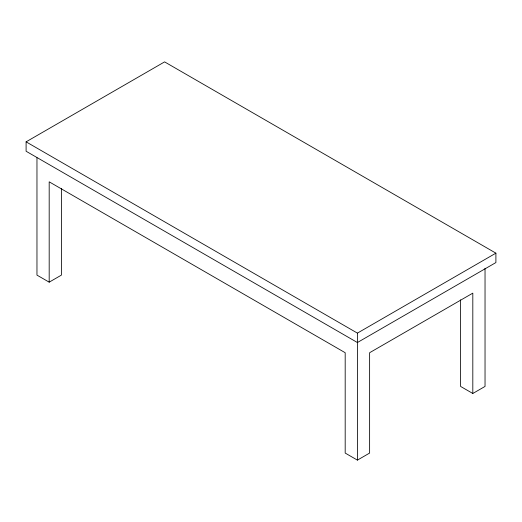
<?xml version="1.0" encoding="UTF-8"?>
<svg xmlns="http://www.w3.org/2000/svg" width="522" height="522" viewBox="0 0 522 522"><rect width="100%" height="100%" fill="white"/><g stroke="black" fill="none" stroke-linecap="round" stroke-linejoin="round"><path stroke-width="0.78" d="M26.1 141.84L164.593 61.883L495.9 253.157L495.9 262.566L357.407 342.53L26.1 151.25L26.1 141.84L357.407 333.121L495.9 253.157M36.964 157.768L36.964 275.114L49.185 282.167L61.4 275.114L61.4 188.527M49.185 282.167L49.185 181.826L345.186 352.715L345.186 453.063L357.407 460.117L369.622 453.063L369.622 352.715L472.815 293.142L472.815 393.484L485.036 386.43L485.036 268.243M472.815 393.484L460.6 386.43L460.6 299.843M357.407 333.121L357.407 460.117"/></g></svg>
